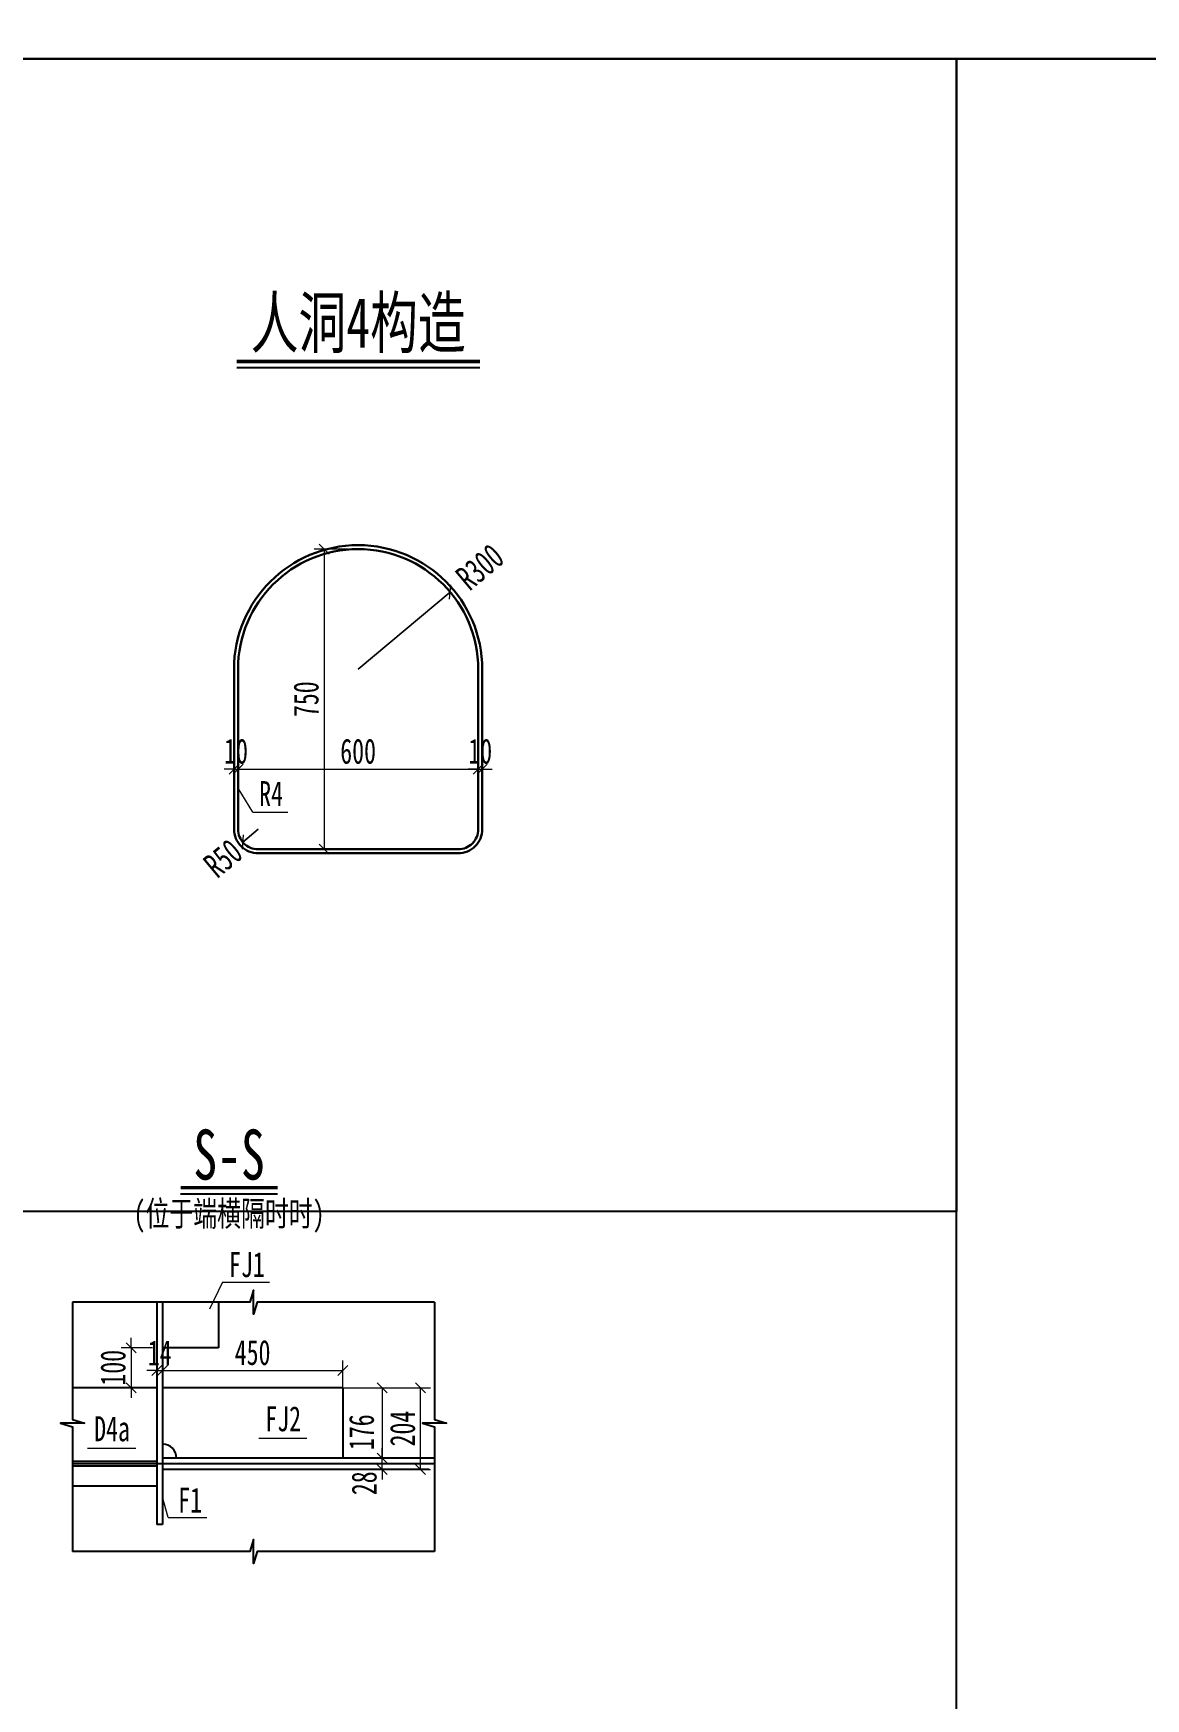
# Model space of a CAD drawing. Header units: millimetres. Extents: x -89049 to 410567, y -307459 to -100425.
# Drawn here: x 131885 to 134664, y -131770 to -127608 of the extents above; entities that cross this region are included whole.
import ezdxf
from ezdxf.enums import TextEntityAlignment as Align

# ---------------------------------------------------------------- set-up
doc = ezdxf.new("R2010")
doc.units = ezdxf.units.MM
doc.layers.get('Defpoints').update_dxf_attribs({"color": 8})
for name, color, linetype, lineweight in [('文字', 7, 'Continuous', 15), ('标注线及字体', 2, 'Continuous', 15), ('桥 构造粗实', 1, 'Continuous', 30), ('细实线', 4, 'Continuous', 15), ('钢板粗线', 1, 'Continuous', 25)]:
    doc.layers.add(name, color=color, linetype=linetype, lineweight=lineweight)
doc.styles.add('111', font='', dxfattribs={"width": 0.7})
doc.styles.add('BM_Dim', font='', dxfattribs={"width": 0.85})
doc.styles.get('111').set_extended_font_data('仿宋_GB2312')
doc.styles.get('BM_Dim').set_extended_font_data('仿宋_GB2312')
doc.dimstyles.new('200', dxfattribs={"dimscale": 0, "dimtxt": 2.5, "dimasz": 1, "dimexe": 1, "dimexo": 1, "dimgap": 0.6, "dimtad": 1, "dimdec": 0, "dimdsep": 46, "dimtxsty": '111', "dimblk": 'OBLIQUE', "dimcen": 0, "dimclrd": 4, "dimclre": 4, "dimclrt": 4, "dimadec": 1, "dimazin": 2, "dimtfac": 1, "dimtdec": 0, "dimtix": 1, "dimtmove": 2, "dimatfit": 3, "dimfxl": 4, "dimfxlon": 1, "dimtolj": 1, "dimlwd": -1, "dimlwe": -1, "dimarcsym": 0})

# ---------------------------------------------------------------- blocks, each defined once
blk = doc.blocks.new('_Oblique')
at = {"color": 0, "linetype": 'ByBlock', "lineweight": -2}
blk.add_line((-0.5, -0.5), (0.5, 0.5), dxfattribs=at)
blk = doc.blocks.new('*D934')
at = {"layer": 'Defpoints', "color": 0, "transparency": 16777216}
for p in [(132208, -130950), (132194, -131021.9), (132208, -131021.9)]:
    blk.add_point(p, dxfattribs=at)
at = {"layer": '细实线', "color": 4, "transparency": 16777216}
for p, q in [((132194, -130996.9), (132194, -130925)), ((132208, -130996.9), (132208, -130925)), ((132194, -130950), (132169, -130950)), ((132194, -130950), (132208, -130950)), ((132208, -130950), (132233, -130950))]:
    blk.add_line(p, q, dxfattribs=at)
at = {"layer": '细实线', "color": 4, "transparency": 16777216, "xscale": 25, "yscale": 25, "zscale": 25}
blk.add_blockref('_Oblique', (132194, -130950), dxfattribs=at)
at = {"layer": '细实线', "color": 4, "transparency": 16777216, "xscale": 25, "yscale": 25, "zscale": 25, "rotation": 180}
blk.add_blockref('_Oblique', (132208, -130950), dxfattribs=at)
at = {"layer": '细实线', "color": 4, "transparency": 16777216, "insert": (132201, -130905.9), "char_height": 62.5, "attachment_point": 5, "style": '111'}
blk.add_mtext('\\A1;14', dxfattribs=at)
blk = doc.blocks.new('*D935')
at = {"layer": 'Defpoints', "color": 0, "transparency": 16777216}
for p in [(132658, -130950), (132208, -131021.9), (132658, -131021.9)]:
    blk.add_point(p, dxfattribs=at)
at = {"layer": '细实线', "color": 4, "transparency": 16777216}
for p, q in [((132208, -130996.9), (132208, -130925)), ((132658, -130996.9), (132658, -130925)), ((132208, -130950), (132658, -130950))]:
    blk.add_line(p, q, dxfattribs=at)
at = {"layer": '细实线', "color": 4, "transparency": 16777216, "xscale": 25, "yscale": 25, "zscale": 25, "rotation": 180}
blk.add_blockref('_Oblique', (132208, -130950), dxfattribs=at)
at = {"layer": '细实线', "color": 4, "transparency": 16777216, "xscale": 25, "yscale": 25, "zscale": 25}
blk.add_blockref('_Oblique', (132658, -130950), dxfattribs=at)
at = {"layer": '细实线', "color": 4, "transparency": 16777216, "insert": (132433, -130905.2), "char_height": 62.5, "attachment_point": 5, "style": '111'}
blk.add_mtext('\\A1;450', dxfattribs=at)
blk = doc.blocks.new('*D936')
at = {"layer": 'Defpoints', "color": 0, "transparency": 16777216}
for p in [(132611.3, -130992.9), (132644.7, -131168.9), (132756.6, -131168.9)]:
    blk.add_point(p, dxfattribs=at)
at = {"layer": '细实线', "color": 4, "transparency": 16777216}
for p, q in [((132656.6, -130992.9), (132781.6, -130992.9)), ((132756.6, -130992.9), (132756.6, -131168.9)), ((132669.7, -131168.9), (132781.6, -131168.9))]:
    blk.add_line(p, q, dxfattribs=at)
at = {"layer": '细实线', "color": 4, "transparency": 16777216, "xscale": 25, "yscale": 25, "zscale": 25}
for p, rotation in [((132756.6, -130992.9), 90), ((132756.6, -131168.9), 270)]:
    blk.add_blockref('_Oblique', p, dxfattribs=dict(at, rotation=rotation))
at = {"layer": '细实线', "color": 4, "transparency": 16777216, "insert": (132705.2, -131104), "char_height": 62.5, "attachment_point": 5, "rotation": 90, "style": '111'}
blk.add_mtext('\\A1;176', dxfattribs=at)
blk = doc.blocks.new('*D937')
at = {"layer": 'Defpoints', "color": 0, "transparency": 16777216}
for p in [(132644.7, -131168.9), (132756.6, -131168.9), (132644.7, -131196.9)]:
    blk.add_point(p, dxfattribs=at)
at = {"layer": '细实线', "color": 4, "transparency": 16777216}
for p, q in [((132756.6, -131168.9), (132756.6, -131143.9)), ((132669.7, -131168.9), (132781.6, -131168.9)), ((132756.6, -131196.9), (132756.6, -131168.9)), ((132669.7, -131196.9), (132781.6, -131196.9)), ((132756.6, -131196.9), (132756.6, -131221.9))]:
    blk.add_line(p, q, dxfattribs=at)
at = {"layer": '细实线', "color": 4, "transparency": 16777216, "xscale": 25, "yscale": 25, "zscale": 25}
for p, rotation in [((132756.6, -131168.9), 270), ((132756.6, -131196.9), 90)]:
    blk.add_blockref('_Oblique', p, dxfattribs=dict(at, rotation=rotation))
at = {"layer": '细实线', "color": 4, "transparency": 16777216, "insert": (132711.9, -131231.6), "char_height": 62.5, "attachment_point": 5, "rotation": 90, "style": '111'}
blk.add_mtext('\\A1;28', dxfattribs=at)
blk = doc.blocks.new('*D938')
at = {"layer": 'Defpoints', "color": 0, "transparency": 16777216}
for p in [(132643.1, -130992.9), (132852.7, -130992.9), (132670.1, -131196.9)]:
    blk.add_point(p, dxfattribs=at)
at = {"layer": '细实线', "color": 4, "transparency": 16777216}
for p, q in [((132752.7, -130992.9), (132877.7, -130992.9)), ((132852.7, -131196.9), (132852.7, -130992.9)), ((132752.7, -131196.9), (132877.7, -131196.9))]:
    blk.add_line(p, q, dxfattribs=at)
at = {"layer": '细实线', "color": 4, "transparency": 16777216, "xscale": 25, "yscale": 25, "zscale": 25}
for p, rotation in [((132852.7, -130992.9), 90), ((132852.7, -131196.9), 270)]:
    blk.add_blockref('_Oblique', p, dxfattribs=dict(at, rotation=rotation))
at = {"layer": '细实线', "color": 4, "transparency": 16777216, "insert": (132807.9, -131094.9), "char_height": 62.5, "attachment_point": 5, "rotation": 90, "style": '111'}
blk.add_mtext('\\A1;204', dxfattribs=at)
blk = doc.blocks.new('*D939')
at = {"layer": 'Defpoints', "color": 0, "transparency": 16777216}
for p in [(132208, -130892.9), (132129.3, -130992.9), (132208, -130992.9)]:
    blk.add_point(p, dxfattribs=at)
at = {"layer": '细实线', "color": 4, "transparency": 16777216}
for p, q in [((132183, -130892.9), (132104.3, -130892.9)), ((132129.3, -130892.9), (132129.3, -130867.9)), ((132129.3, -130892.9), (132129.3, -130992.9)), ((132183, -130992.9), (132104.3, -130992.9)), ((132129.3, -130992.9), (132129.3, -131017.9))]:
    blk.add_line(p, q, dxfattribs=at)
at = {"layer": '细实线', "color": 4, "transparency": 16777216, "xscale": 25, "yscale": 25, "zscale": 25}
for p, rotation in [((132129.3, -130892.9), 270), ((132129.3, -130992.9), 90)]:
    blk.add_blockref('_Oblique', p, dxfattribs=dict(at, rotation=rotation))
at = {"layer": '细实线', "color": 4, "transparency": 16777216, "insert": (132084.6, -130942.9), "char_height": 62.5, "attachment_point": 5, "rotation": 90, "style": '111'}
blk.add_mtext('\\A1;100', dxfattribs=at)
blk = doc.blocks.new('*D3028')
at = {"layer": 'Defpoints', "color": 0, "transparency": 16777216}
for p in [(132696.6, -128897), (132611.6, -129647), (132696.6, -129647)]:
    blk.add_point(p, dxfattribs=at)
at = {"layer": '细实线', "color": 4, "transparency": 16777216}
for p, q in [((132671.6, -128897), (132586.6, -128897)), ((132611.6, -128897), (132611.6, -129647)), ((132671.6, -129647), (132586.6, -129647))]:
    blk.add_line(p, q, dxfattribs=at)
at = {"layer": '细实线', "color": 4, "transparency": 16777216, "xscale": 25, "yscale": 25, "zscale": 25}
for p, rotation in [((132611.6, -128897), 90), ((132611.6, -129647), 270)]:
    blk.add_blockref('_Oblique', p, dxfattribs=dict(at, rotation=rotation))
at = {"layer": '细实线', "color": 4, "transparency": 16777216, "insert": (132566.9, -129272), "char_height": 62.5, "attachment_point": 5, "rotation": 90, "style": '111'}
blk.add_mtext('\\A1;750', dxfattribs=at)
blk = doc.blocks.new('*D3029')
at = {"layer": 'Defpoints', "color": 0, "transparency": 16777216}
for p in [(132926.3, -129004.1), (132696.6, -129197)]:
    blk.add_point(p, dxfattribs=at)
at = {"layer": '细实线', "color": 4, "transparency": 16777216}
for p, q in [((132926.3, -129004.1), (132696.6, -129197)), ((132696.6, -129197), (132926.3, -129004.1))]:
    blk.add_line(p, q, dxfattribs=at)
at = {"layer": '细实线', "color": 4, "transparency": 16777216, "xscale": 25, "yscale": 25, "zscale": 25, "rotation": 40.00718618777042}
blk.add_blockref('_Oblique', (132926.3, -129004.1), dxfattribs=at)
at = {"layer": '细实线', "color": 4, "transparency": 16777216, "insert": (133000.8, -128941.6), "char_height": 62.5, "attachment_point": 5, "rotation": 40.0072, "style": '111'}
blk.add_mtext('\\A1;R300', dxfattribs=at)
blk = doc.blocks.new('*D3030')
at = {"layer": 'Defpoints', "color": 0, "transparency": 16777216}
for p in [(132386.6, -129426.5), (132396.6, -129426.5), (132396.6, -129447.1)]:
    blk.add_point(p, dxfattribs=at)
at = {"layer": '细实线', "color": 4, "transparency": 16777216}
for p, q in [((132386.6, -129447.1), (132361.6, -129447.1)), ((132386.6, -129447.1), (132386.6, -129472.1)), ((132386.6, -129447.1), (132396.6, -129447.1)), ((132396.6, -129447.1), (132396.6, -129472.1)), ((132396.6, -129447.1), (132421.6, -129447.1))]:
    blk.add_line(p, q, dxfattribs=at)
at = {"layer": '细实线', "color": 4, "transparency": 16777216, "xscale": 25, "yscale": 25, "zscale": 25}
blk.add_blockref('_Oblique', (132386.6, -129447.1), dxfattribs=at)
at = {"layer": '细实线', "color": 4, "transparency": 16777216, "xscale": 25, "yscale": 25, "zscale": 25, "rotation": 180}
blk.add_blockref('_Oblique', (132396.6, -129447.1), dxfattribs=at)
at = {"layer": '细实线', "color": 4, "transparency": 16777216, "insert": (132391.6, -129402.4), "char_height": 62.5, "attachment_point": 5, "style": '111'}
blk.add_mtext('\\A1;10', dxfattribs=at)
blk = doc.blocks.new('*D3031')
at = {"layer": 'Defpoints', "color": 0, "transparency": 16777216}
for p in [(132396.6, -129426.5), (132996.6, -129426.5), (132996.6, -129447.1)]:
    blk.add_point(p, dxfattribs=at)
at = {"layer": '细实线', "color": 4, "transparency": 16777216}
for p, q in [((132396.6, -129447.1), (132396.6, -129472.1)), ((132396.6, -129447.1), (132996.6, -129447.1)), ((132996.6, -129447.1), (132996.6, -129472.1))]:
    blk.add_line(p, q, dxfattribs=at)
at = {"layer": '细实线', "color": 4, "transparency": 16777216, "xscale": 25, "yscale": 25, "zscale": 25, "rotation": 180}
blk.add_blockref('_Oblique', (132396.6, -129447.1), dxfattribs=at)
at = {"layer": '细实线', "color": 4, "transparency": 16777216, "xscale": 25, "yscale": 25, "zscale": 25}
blk.add_blockref('_Oblique', (132996.6, -129447.1), dxfattribs=at)
at = {"layer": '细实线', "color": 4, "transparency": 16777216, "insert": (132696.6, -129402.4), "char_height": 62.5, "attachment_point": 5, "style": '111'}
blk.add_mtext('\\A1;600', dxfattribs=at)
blk = doc.blocks.new('*D3032')
at = {"layer": 'Defpoints', "color": 0, "transparency": 16777216}
for p in [(132996.6, -129426.5), (133006.6, -129426.5), (133006.6, -129447.1)]:
    blk.add_point(p, dxfattribs=at)
at = {"layer": '细实线', "color": 4, "transparency": 16777216}
for p, q in [((132996.6, -129447.1), (132971.6, -129447.1)), ((132996.6, -129447.1), (132996.6, -129472.1)), ((132996.6, -129447.1), (133006.6, -129447.1)), ((133006.6, -129447.1), (133006.6, -129472.1)), ((133006.6, -129447.1), (133031.6, -129447.1))]:
    blk.add_line(p, q, dxfattribs=at)
at = {"layer": '细实线', "color": 4, "transparency": 16777216, "xscale": 25, "yscale": 25, "zscale": 25}
blk.add_blockref('_Oblique', (132996.6, -129447.1), dxfattribs=at)
at = {"layer": '细实线', "color": 4, "transparency": 16777216, "xscale": 25, "yscale": 25, "zscale": 25, "rotation": 180}
blk.add_blockref('_Oblique', (133006.6, -129447.1), dxfattribs=at)
at = {"layer": '细实线', "color": 4, "transparency": 16777216, "insert": (133001.6, -129402.4), "char_height": 62.5, "attachment_point": 5, "style": '111'}
blk.add_mtext('\\A1;10', dxfattribs=at)
blk = doc.blocks.new('*D3033')
at = {"layer": 'Defpoints', "color": 0, "transparency": 16777216}
for p in [(132446.6, -129597), (132408.2, -129629)]:
    blk.add_point(p, dxfattribs=at)
at = {"layer": '细实线', "color": 4, "transparency": 16777216}
for p, q in [((132408.2, -129629), (132446.6, -129597)), ((132446.6, -129597), (132408.2, -129629))]:
    blk.add_line(p, q, dxfattribs=at)
at = {"layer": '细实线', "color": 4, "transparency": 16777216, "xscale": 25, "yscale": 25, "zscale": 25, "rotation": 219.8180224830263}
blk.add_blockref('_Oblique', (132408.2, -129629), dxfattribs=at)
at = {"layer": '细实线', "color": 4, "transparency": 16777216, "insert": (132359.2, -129669.8), "char_height": 62.5, "attachment_point": 5, "rotation": 39.818, "style": '111'}
blk.add_mtext('\\A1;R50', dxfattribs=at)

msp = doc.modelspace()

# ---------------------------------------------------------------- linework, layer by layer
at = {"color": 4}
for p, q in [((132393.6, -128443.3), (133001, -128443.3)), ((132253.1, -130507.9), (132495.3, -130507.9))]:
    msp.add_line(p, q, dxfattribs=at)
at = {"color": 6, "const_width": 9}
for points in [[(132393.6, -128428.3), (133001, -128428.3)], [(132253.1, -130492.9), (132495.3, -130492.9)]]:
    msp.add_lwpolyline(points, dxfattribs=at)
at = {"color": 4}
for points in [[(131983.4, -130778.9), (131983.4, -131072.4), (132013.4, -131081.4), (131953.4, -131081.4), (131983.4, -131090.4), (131983.4, -131102.4), (131983.4, -131402.5)], [(132887.5, -130778.9), (132444.1, -130778.9), (132435.1, -130808.9), (132435.1, -130748.9), (132426.1, -130778.9), (132414.1, -130778.9), (131983.4, -130778.9)], [(132887.5, -130778.9), (132887.5, -131072.4), (132917.5, -131081.4), (132857.5, -131081.4), (132887.5, -131090.4), (132887.5, -131102.4), (132887.5, -131402.5)], [(132887.5, -131402.5), (132444.1, -131402.5), (132435.1, -131432.5), (132435.1, -131372.5), (132426.1, -131402.5), (132414.1, -131402.5), (131983.4, -131402.5)]]:
    msp.add_lwpolyline(points, dxfattribs=at)
at = {"layer": 'Defpoints'}
msp.add_line((132887.5, -131182.9), (131983.4, -131182.9), dxfattribs=at)
for points in [[(124566.6, -113054.1), (146566.6, -113054.1), (146566.6, -127671.3), (124566.6, -127671.3)], [(124566.6, -127671.3), (134191.6, -127671.3), (134191.6, -130552.8), (124566.6, -130552.8)], [(134191.6, -127671.3), (147024.9, -127671.3), (147024.9, -136193.4), (134191.6, -136193.4)]]:
    msp.add_lwpolyline(points, close=True, dxfattribs=at)
at = {"layer": '桥 构造粗实'}
for points in [[(132386.6, -129197), (132386.6, -129597, 0.414214), (132446.6, -129657), (132946.6, -129657, 0.414214), (133006.6, -129597), (133006.6, -129197, 1)], [(132396.6, -129197), (132396.6, -129597, 0.414214), (132446.6, -129647), (132946.6, -129647, 0.414214), (132996.6, -129597), (132996.6, -129197, 1)]]:
    msp.add_lwpolyline(points, format="xyb", close=True, dxfattribs=at)
at = {"layer": '细实线'}
for p, q in [((132433.3, -129554.4), (132396.6, -129494.7)), ((132433.3, -129554.4), (132520.6, -129554.4)), ((132357.5, -130729.4), (132325.2, -130796.7)), ((132357.5, -130729.4), (132475.1, -130729.4)), ((132020.9, -131143.6), (132141.1, -131143.6)), ((132448.3, -131118.7), (132568.7, -131118.7)), ((132221.9, -131316.9), (132208, -131266.4)), ((132221.9, -131316.9), (132318.4, -131316.9))]:
    msp.add_line(p, q, dxfattribs=at)
at = {"layer": '钢板粗线'}
for p, q in [((132194, -130778.9), (132194, -131334.9)), ((132208, -130778.9), (132208, -131334.9)), ((132348, -130778.9), (132348, -130892.9)), ((132348, -130892.9), (132208, -130892.9)), ((132194, -130992.9), (131983.4, -130992.9)), ((132658, -130992.9), (132208, -130992.9)), ((132658, -130992.9), (132658, -131168.9)), ((132194, -131176.9), (131983.4, -131176.9)), ((132194, -131188.9), (131983.4, -131188.9)), ((132887.5, -131168.9), (132208, -131168.9)), ((132873.7, -131196.9), (132208, -131196.9)), ((132194, -131238.9), (131983.4, -131238.9)), ((132208, -131334.9), (132194, -131334.9))]:
    msp.add_line(p, q, dxfattribs=at)
msp.add_arc((132208, -131168.9), 35, 0, 90, dxfattribs=at)

# ---------------------------------------------------------------- texts
at = {"layer": '文字', "style": 'BM_Dim', "width": 0.7}
for s, p in [('R4', (132479.2, -129558)), ('FJ1', (132418.6, -130735)), ('D4a', (132081.9, -131145.3)), ('FJ2', (132509.3, -131120.4)), ('F1', (132276.9, -131323.6))]:
    msp.add_text(s, height=62.5, dxfattribs=at).set_placement(p, align=Align.BOTTOM_CENTER)
msp.add_text('(位于端横隔时时)', height=62.5, dxfattribs=at).set_placement((132374.2, -130561.1), align=Align.MIDDLE)
at = {"layer": '标注线及字体', "style": '111', "width": 0.7}
for s, p in [('人洞4构造', (132696.8, -128328.6)), ('S-S', (132374.2, -130410.1))]:
    msp.add_text(s, height=125, dxfattribs=at).set_placement(p, align=Align.MIDDLE)

# ---------------------------------------------------------------- dimensions: what is measured, and where the dimension line sits
at = {"layer": '细实线'}
for center, mpoint, picture, middle in [((132696.6, -129197), (132926.3, -129004.1), '*D3029', (133000.8, -128941.6)), ((132446.6, -129597), (132408.2, -129629), '*D3033', (132359.2, -129669.8))]:
    dim = msp.add_radius_dim(center=center, mpoint=mpoint, dimstyle='200', override={"dimscale": 25, "dimblk": 'Oblique'}, dxfattribs=at)
    dim.commit()
    dim.dimension.update_dxf_attribs({"geometry": picture, "text_midpoint": middle, "dimtype": 164})
for base, p1, p2, angle, picture, middle in [((132611.6, -129647), (132696.6, -128897), (132696.6, -129647), 90, '*D3028', (132566.9, -129272)), ((132129.3, -130992.9), (132208, -130892.9), (132208, -130992.9), 90, '*D939', (132084.6, -130942.9)), ((132852.7, -130992.9), (132670.1, -131196.9), (132643.1, -130992.9), 270, '*D938', (132807.9, -131094.9))]:
    dim = msp.add_linear_dim(base=base, p1=p1, p2=p2, angle=angle, dimstyle='200', override={"dimscale": 25, "dimblk": 'Oblique'}, dxfattribs=at)
    dim.commit()
    dim.dimension.update_dxf_attribs({"geometry": picture, "text_midpoint": middle})
for base, p1, p2, picture, middle in [((132396.6, -129447.1), (132386.6, -129426.5), (132396.6, -129426.5), '*D3030', (132391.6, -129402.4)), ((132996.6, -129447.1), (132396.6, -129426.5), (132996.6, -129426.5), '*D3031', (132696.6, -129402.4)), ((133006.6, -129447.1), (132996.6, -129426.5), (133006.6, -129426.5), '*D3032', (133001.6, -129402.4)), ((132208, -130950), (132194, -131021.9), (132208, -131021.9), '*D934', (132201, -130905.9)), ((132658, -130950), (132208, -131021.9), (132658, -131021.9), '*D935', (132433, -130905.2))]:
    dim = msp.add_linear_dim(base=base, p1=p1, p2=p2, dimstyle='200', override={"dimscale": 25, "dimblk": 'Oblique'}, dxfattribs=at)
    dim.commit()
    dim.dimension.update_dxf_attribs({"geometry": picture, "text_midpoint": middle})
for p1, picture, middle in [((132611.3, -130992.9), '*D936', (132705.2, -131104)), ((132644.7, -131196.9), '*D937', (132711.9, -131231.6))]:
    dim = msp.add_linear_dim(base=(132756.6, -131168.9), p1=p1, p2=(132644.7, -131168.9), angle=90, dimstyle='200', override={"dimscale": 25, "dimtxsty": '111', "dimblk": 'Oblique'}, dxfattribs=at)
    dim.commit()
    dim.dimension.update_dxf_attribs({"geometry": picture, "text_midpoint": middle, "dimtype": 160})

doc.saveas('drawing.dxf')
